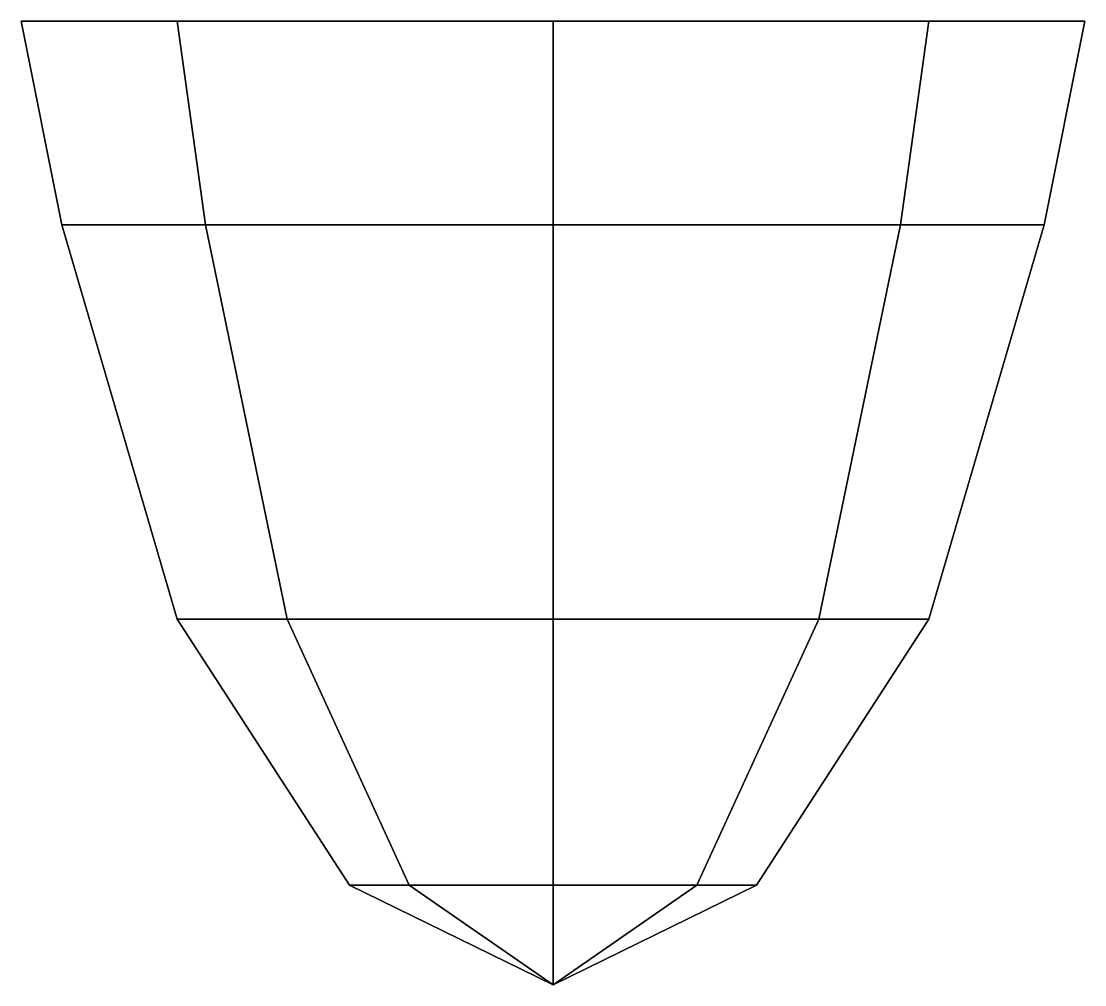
# Model space of a CAD drawing. Extents: x -0.32 to 0.32, y -3.96 to -3.38.
import ezdxf

# ---------------------------------------------------------------- set-up
doc = ezdxf.new("R2010")
doc.units = 0
doc.layers.add('PROP', color=1, linetype='CONTINUOUS')

msp = doc.modelspace()

# ---------------------------------------------------------------- linework, layer by layer
at = {"layer": 'PROP'}
for points in [[(-0.29564, -3.50246), (-0.32, -3.38), (-0.22627, -3.38, -0.22627), (-0.20905, -3.50246, -0.20905)], [(-0.20905, -3.50246, 0.20905), (-0.22627, -3.38, 0.22627), (-0.32, -3.38), (-0.29564, -3.50246)], [(-0.20905, -3.50246, -0.20905), (-0.22627, -3.38, -0.22627), (0, -3.38, -0.32), (0, -3.50246, -0.29564)], [(0, -3.50246, 0.29564), (0, -3.38, 0.32), (-0.22627, -3.38, 0.22627), (-0.20905, -3.50246, 0.20905)], [(0, -3.50246, -0.29564), (0, -3.38, -0.32), (0.22627, -3.38, -0.22627), (0.20905, -3.50246, -0.20905)], [(0.20905, -3.50246, 0.20905), (0.22627, -3.38, 0.22627), (0, -3.38, 0.32), (0, -3.50246, 0.29564)], [(0.20905, -3.50246, -0.20905), (0.22627, -3.38, -0.22627), (0.32, -3.38), (0.29564, -3.50246)], [(0.29564, -3.50246), (0.32, -3.38), (0.22627, -3.38, 0.22627), (0.20905, -3.50246, 0.20905)], [(-0.22627, -3.74), (-0.29564, -3.50246), (-0.20905, -3.50246, -0.20905), (-0.16, -3.74, -0.16)], [(-0.16, -3.74, 0.16), (-0.20905, -3.50246, 0.20905), (-0.29564, -3.50246), (-0.22627, -3.74)], [(-0.16, -3.74, -0.16), (-0.20905, -3.50246, -0.20905), (0, -3.50246, -0.29564), (0, -3.74, -0.22627)], [(0, -3.74, 0.22627), (0, -3.50246, 0.29564), (-0.20905, -3.50246, 0.20905), (-0.16, -3.74, 0.16)], [(0, -3.74, -0.22627), (0, -3.50246, -0.29564), (0.20905, -3.50246, -0.20905), (0.16, -3.74, -0.16)], [(0.16, -3.74, 0.16), (0.20905, -3.50246, 0.20905), (0, -3.50246, 0.29564), (0, -3.74, 0.22627)], [(0.16, -3.74, -0.16), (0.20905, -3.50246, -0.20905), (0.29564, -3.50246), (0.22627, -3.74)], [(0.22627, -3.74), (0.29564, -3.50246), (0.20905, -3.50246, 0.20905), (0.16, -3.74, 0.16)], [(-0.12246, -3.9), (-0.22627, -3.74), (-0.16, -3.74, -0.16), (-0.08659, -3.9, -0.08659)], [(-0.08659, -3.9, 0.08659), (-0.16, -3.74, 0.16), (-0.22627, -3.74), (-0.12246, -3.9)], [(-0.08659, -3.9, -0.08659), (-0.16, -3.74, -0.16), (0, -3.74, -0.22627), (0, -3.9, -0.12246)], [(0, -3.9, 0.12246), (0, -3.74, 0.22627), (-0.16, -3.74, 0.16), (-0.08659, -3.9, 0.08659)], [(0, -3.9, -0.12246), (0, -3.74, -0.22627), (0.16, -3.74, -0.16), (0.08659, -3.9, -0.08659)], [(0.08659, -3.9, 0.08659), (0.16, -3.74, 0.16), (0, -3.74, 0.22627), (0, -3.9, 0.12246)], [(0.08659, -3.9, -0.08659), (0.16, -3.74, -0.16), (0.22627, -3.74), (0.12246, -3.9)], [(0.12246, -3.9), (0.22627, -3.74), (0.16, -3.74, 0.16), (0.08659, -3.9, 0.08659)], [(0, -3.96), (-0.12246, -3.9), (-0.08659, -3.9, -0.08659), (0, -3.96)], [(0, -3.96), (-0.08659, -3.9, 0.08659), (-0.12246, -3.9), (0, -3.96)], [(0, -3.96), (-0.08659, -3.9, -0.08659), (0, -3.9, -0.12246), (0, -3.96)], [(0, -3.96), (0, -3.9, 0.12246), (-0.08659, -3.9, 0.08659), (0, -3.96)], [(0, -3.96), (0, -3.9, -0.12246), (0.08659, -3.9, -0.08659), (0, -3.96)], [(0, -3.96), (0.08659, -3.9, -0.08659), (0.12246, -3.9), (0, -3.96)], [(0, -3.96), (0.12246, -3.9), (0.08659, -3.9, 0.08659), (0, -3.96)], [(0, -3.96), (0.08659, -3.9, 0.08659), (0, -3.9, 0.12246), (0, -3.96)]]:
    msp.add_3dface(points, dxfattribs=at)

doc.saveas('drawing.dxf')
